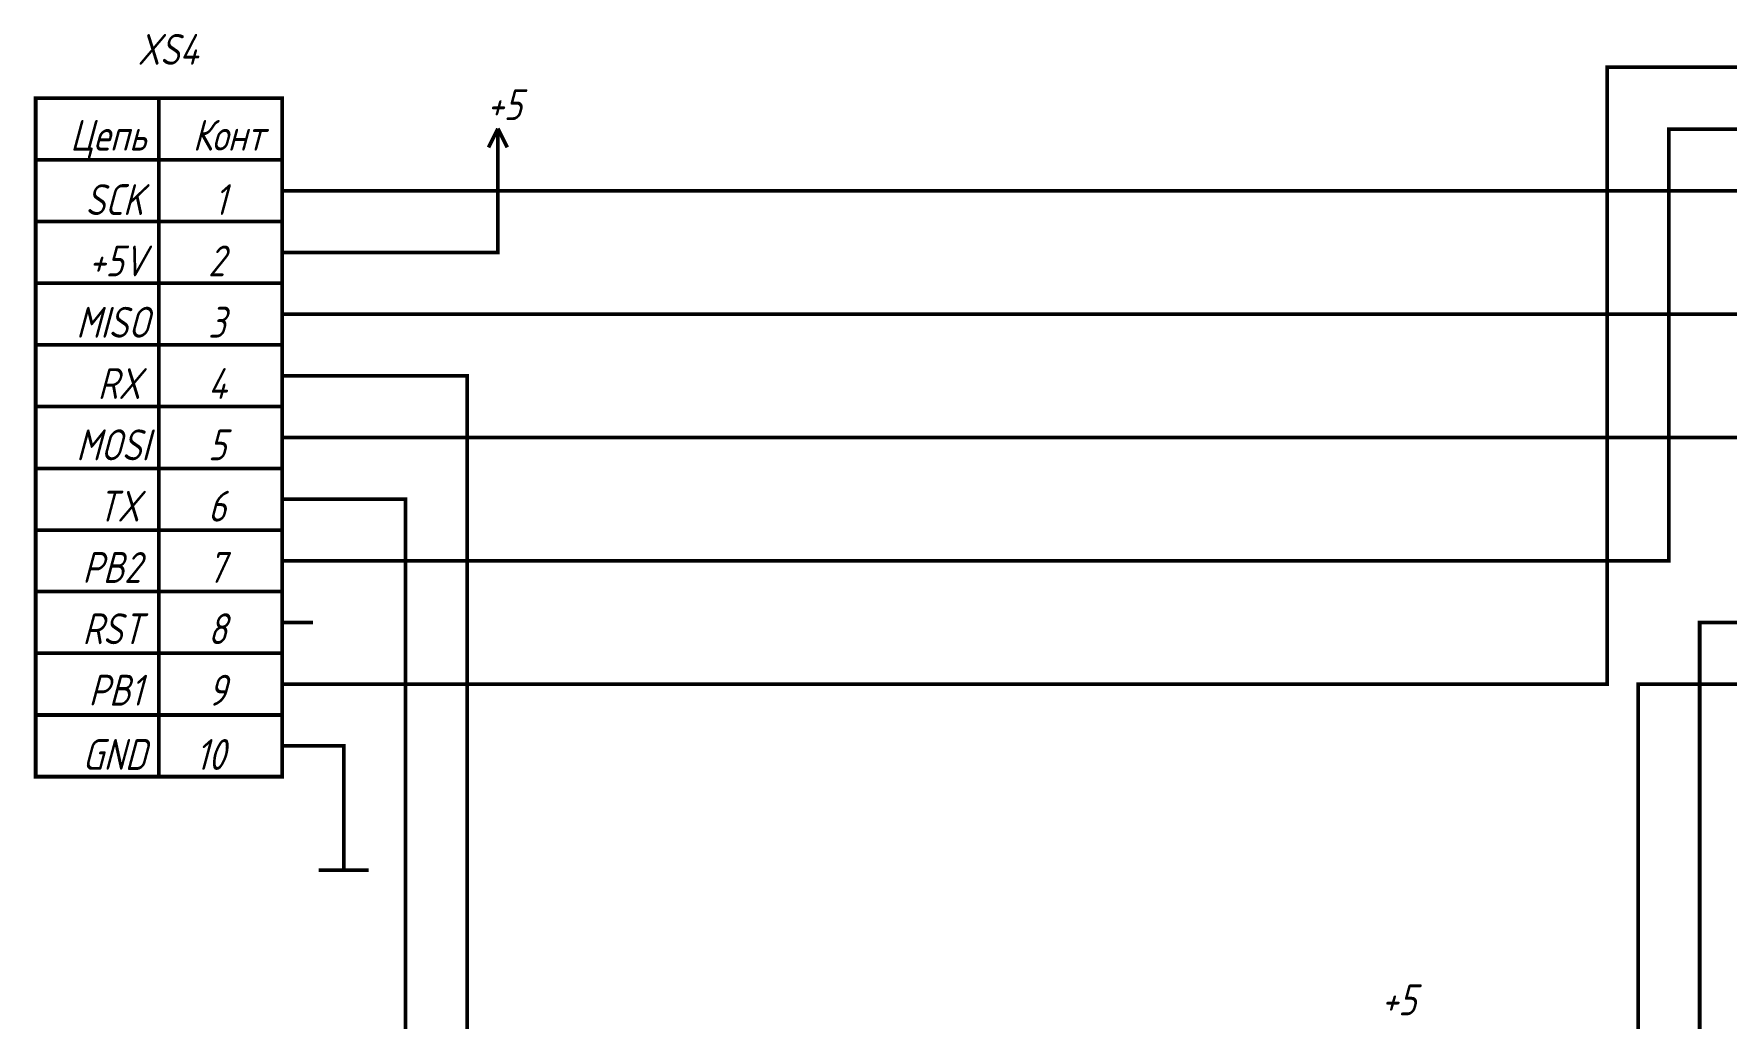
# Model space of a CAD drawing. Header units: millimetres. Extents: x 101 to 942, y 57 to 651.
# Drawn here: x 232.5 to 369.8, y 346.7 to 426.5 of the extents above; entities that cross this region are included whole.
import ezdxf

# ---------------------------------------------------------------- set-up
doc = ezdxf.new("R2010")
doc.units = ezdxf.units.MM
doc.header["$LTSCALE"] = 0.5
doc.layers.add('Sheet', color=255, linetype='Continuous')
doc.styles.add('GOST type A0', font='', dxfattribs={"oblique": 15, "height": 3.5})
doc.styles.get('GOST type A0').set_extended_font_data('GOST type A')

msp = doc.modelspace()

# ---------------------------------------------------------------- linework, layer by layer
at = {"layer": 'Sheet', "color": 7, "const_width": 0.3}
for points in [[(255.16, 373.79), (360.13, 373.79), (360.13, 423.8), (410.11, 423.8), (410.11, 423.8)], [(242.67, 421.3), (242.67, 366.29)], [(255.16, 383.78), (365.13, 383.78), (365.13, 418.79), (410.11, 418.79), (410.11, 418.79)], [(270.16, 418.83), (269.4, 417.3)], [(270.16, 418.83), (270.92, 417.3)], [(270.16, 416.29), (270.16, 418.83)], [(252.66, 416.29), (232.67, 416.29)], [(255.16, 408.79), (270.16, 408.79), (270.16, 416.29)], [(252.66, 413.79), (255.16, 413.79)], [(460.1, 388.78), (460.1, 388.78), (470.08, 388.78), (470.08, 323.79), (377.63, 323.79), (377.63, 413.79), (255.16, 413.79)], [(410.11, 413.79), (410.11, 413.79), (390.11, 413.79), (390.11, 393.79), (255.16, 393.79)], [(252.66, 411.29), (232.67, 411.29)], [(252.66, 408.79), (255.16, 408.79)], [(252.66, 406.29), (232.67, 406.29)], [(252.66, 403.79), (255.16, 403.79)], [(255.16, 403.79), (372.63, 403.79), (372.63, 318.79), (480.08, 318.79), (480.08, 383.78), (460.1, 383.78), (460.1, 383.78)], [(252.66, 401.29), (232.67, 401.29)], [(252.66, 398.79), (255.16, 398.79)], [(255.16, 398.79), (267.66, 398.79), (267.66, 273.79), (295.14, 273.79), (295.14, 281.29), (297.64, 281.29)], [(252.66, 396.29), (232.67, 396.29)], [(252.66, 393.79), (255.16, 393.79)], [(252.66, 391.28), (232.67, 391.28)], [(252.66, 388.78), (255.16, 388.78)], [(255.16, 388.78), (262.66, 388.78), (262.66, 286.29), (297.64, 286.29)], [(252.66, 386.28), (232.67, 386.28)], [(252.66, 383.78), (255.16, 383.78)], [(252.66, 381.3), (232.67, 381.3)], [(252.66, 378.8), (255.16, 378.8)], [(410.11, 378.8), (410.11, 378.8), (367.63, 378.8), (367.63, 281.29), (332.64, 281.29)], [(252.66, 376.3), (232.67, 376.3)], [(252.66, 373.79), (255.16, 373.79)], [(332.64, 286.29), (362.63, 286.29), (362.63, 373.79), (410.11, 373.79), (410.11, 373.79)], [(252.66, 371.29), (232.67, 371.29)], [(252.66, 368.79), (255.16, 368.79)], [(255.16, 368.79), (257.66, 368.79), (257.66, 363.79)], [(257.66, 363.79), (257.66, 358.71)], [(255.62, 358.71), (259.69, 358.71)]]:
    msp.add_lwpolyline(points, dxfattribs=at)
msp.add_lwpolyline([(232.67, 421.3), (252.66, 421.3), (252.66, 366.29), (232.67, 366.29), (232.67, 421.3)], close=True, dxfattribs=at)

# ---------------------------------------------------------------- texts
at = {"layer": 'Sheet', "color": 7, "style": 'GOST type A0', "oblique": 15}
for s, p in [('XS4', (240.93, 424)), ('+5', (269.26, 419.52)), ('Цепь', (235.47, 417.04)), ('Конт', (245.41, 417.04)), ('SCK', (236.71, 411.82)), ('1', (247.14, 411.82)), ('+5V', (236.96, 406.85)), ('2', (246.65, 406.85)), ('MISO', (235.96, 401.88)), ('3', (246.65, 401.88)), ('4', (246.65, 396.91)), ('RX', (237.7, 396.91)), ('MOSI', (235.96, 391.94)), ('5', (246.65, 391.94)), ('TX', (237.7, 386.97)), ('6', (246.65, 386.97)), ('PB2', (236.46, 382)), ('7', (246.65, 382)), ('RST', (236.46, 377.03)), ('8', (246.65, 377.03)), ('PB1', (236.96, 372.05)), ('9', (246.65, 372.05)), ('GND', (236.46, 366.84)), ('10', (245.65, 366.84)), ('+5', (341.8, 346.95))]:
    msp.add_text(s, height=2.5, dxfattribs=at).set_placement(p)

doc.saveas('drawing.dxf')
